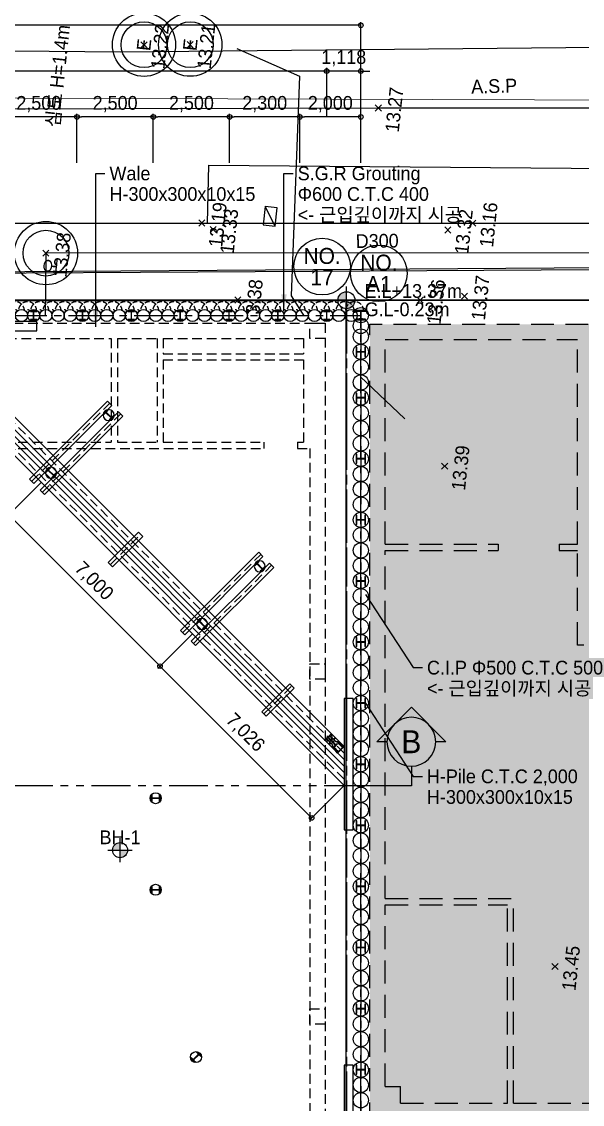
# Model space of a CAD drawing. Header units: millimetres. Extents: x 1073475 to 2890243, y -1340830 to -367733.
# Drawn here: x 1895585 to 1913953, y -422071 to -386629 of the extents above; entities that cross this region are included whole.
import ezdxf
from ezdxf.enums import TextEntityAlignment as Align
from ezdxf.xclip import XClip

# ---------------------------------------------------------------- set-up
doc = ezdxf.new("R2010")
doc.units = ezdxf.units.MM
doc.header["$LTSCALE"] = 50
doc.header["$XCLIPFRAME"] = 2
doc.header["$PDMODE"] = 3
doc.header["$PDSIZE"] = 100
for name, pattern in [('ANYANG3', [3, 2, -1]), ('CENTER2', [28.575, 19.05, -3.175, 3.175, -3.175]), ('DASHED', [0.75, 0.5, -0.25]), ('HIDDEN', [9.525, 6.35, -3.175]), ('HIDDEN2', [4.7625, 3.175, -1.5875]), ('PHANTOM', [63.5, 31.75, -6.35, 6.35, -6.35, 6.35, -6.35])]:
    doc.linetypes.add(name, pattern=pattern)
doc.layers.get('Defpoints').update_dxf_attribs({"color": 151})
for name, color, linetype in [('1-우수관로', 140, '우수'), ('C-DIM', 7, 'Continuous'), ('CEN', 1, 'CENTER2'), ('CIP', 1, 'Continuous'), ('FIN', 5, 'Continuous'), ('H-BEAM', 5, 'Continuous'), ('H-BEAM-상부', 173, 'Continuous'), ('HPILE-300x200', 3, 'Continuous'), ('HPILE-300x300', 3, 'Continuous'), ('NO', 2, 'Continuous'), ('POST PILE', 6, 'Continuous'), ('SGR', 8, 'Continuous'), ('SITE', 7, 'PHANTOM'), ('ST-CEN', 1, 'HIDDEN'), ('ST-CEN(상부 H-BEAM)', 1, 'HIDDEN'), ('ST-CEN(하부 H-BEAM)', 1, 'HIDDEN'), ('STRUT', 3, 'Continuous'), ('TEXT', 3, 'Continuous'), ('WALE-1', 3, 'Continuous'), ('건축', 233, 'HIDDEN'), ('단면', 4, 'Continuous'), ('대지경계선', 6, 'PHANTOM'), ('도로', 1, 'Continuous'), ('보도', 7, 'Continuous'), ('상수도맨홀', 1, 'Continuous'), ('연속지적도', 32, 'Continuous'), ('오수맨홀', 1, 'Continuous'), ('우수받이', 5, 'Continuous'), ('유압JACK', 2, 'Continuous'), ('주상도', 7, 'Continuous'), ('중앙선', 2, 'Continuous'), ('지하지장물_가스관로', 2, 'Continuous'), ('지하지장물_상수관로', 5, 'HIDDEN2'), ('지하지장물_전기관로', 1, 'HIDDEN2'), ('지하지장물_통신관로', 7, 'HIDDEN2'), ('지하지장물_하수관거(오수)', 30, 'HIDDEN2'), ('측량점_높이', 8, 'Continuous'), ('측량점_심볼', 7, 'Continuous'), ('포장상태', 7, 'Continuous'), ('한전맨홀', 1, 'Continuous'), ('현황레벨', 7, 'Continuous')]:
    doc.layers.add(name, color=color, linetype=linetype)
doc.layers.add('_0', color=7, linetype='Continuous', lineweight=0)
doc.layers.add('defpoint', color=193, linetype='Continuous', plot=False)
doc.styles.add('LT', font='')
doc.styles.get("Standard").update_dxf_attribs({"font": ''})
doc.styles.add('굴림체', font='')
doc.styles.add('돋움', font='')
doc.styles.add('유형1', font='')
doc.styles.get('LT').set_extended_font_data('GulimChe')
doc.styles.get('Standard').set_extended_font_data('Dotum')
doc.styles.get('굴림체').set_extended_font_data('Dotum')
doc.styles.get('돋움').set_extended_font_data('Dotum')
doc.styles.get('유형1').set_extended_font_data('Gulim')
doc.linetypes.add('GAS_LINE', pattern='A,0.5,-0.2,["GAS",Standard,S=0.1,R=0,X=-0.1,Y=-0.05],-0.25', length=0.95)
doc.linetypes.add('KT_LINE', pattern='A,12.7,-5.08,["KT",Standard,S=2.54,R=0,X=-2.54,Y=-1.27],-6.35', length=24.13)
doc.linetypes.add('POWER_LINE', pattern='A,12.7,-5.08,["POWER",Standard,S=2.54,R=0,X=-2.54,Y=-1.27],-6.35', length=24.13)
doc.linetypes.add('SEWER_LINE', pattern='A,12.7,-5.08,["SEWER",Standard,S=2.54,R=0,X=-2.54,Y=-1.27],-6.35', length=24.13)
doc.linetypes.add('WATER_LINE', pattern='A,12.7,-5.08,["WATER",Standard,S=2.54,R=0,X=-2.54,Y=-1.27],-6.35', length=24.13)
doc.linetypes.add('우수', pattern='A,0.5,-0.05,["우수",LT,S=0.1,R=0,X=0,Y=-0.05],-0.4', length=0.95)
doc.dimstyles.new('ISO-25', dxfattribs={"dimtxt": 2.5, "dimasz": 1, "dimexe": 3, "dimexo": 0.625, "dimtad": 1, "dimtxsty": '유형1', "dimblk": 'DIMDOT', "dimcen": 1, "dimclrd": 4, "dimclre": 4, "dimclrt": 6, "dimadec": 0, "dimazin": 0, "dimtfac": 1, "dimtmove": 0, "dimatfit": 3, "dimldrblk": 'DIMDOT', "dimfxl": 1, "dimarcsym": 0})
doc.dimstyles.new('SAM-200-지시선', dxfattribs={"dimscale": 0.1, "dimtxt": 300, "dimasz": 360, "dimexe": 70, "dimexo": 0, "dimgap": 100, "dimtad": 1, "dimdec": 0, "dimzin": 0, "dimdsep": 46, "dimlunit": 6, "dimtxsty": '돋움', "dimcen": 100, "dimclrd": 1, "dimclre": 1, "dimclrt": 256, "dimadec": 0, "dimazin": 0, "dimtfac": 1, "dimtdec": 0, "dimtix": 1, "dimtmove": 2, "dimatfit": 3, "dimfxl": 70, "dimtolj": 1, "dimtzin": 0, "dimlwd": -1, "dimlwe": -1, "dimarcsym": 0})
doc.dimstyles.new('SAM-300', dxfattribs={"dimscale": 1.5, "dimtxt": 300, "dimasz": 100, "dimexe": 70, "dimexo": 0, "dimgap": 100, "dimtad": 1, "dimdec": 0, "dimzin": 0, "dimdsep": 46, "dimlunit": 6, "dimtxsty": '돋움', "dimblk": 'ORIGIN', "dimcen": 100, "dimclrd": 1, "dimclre": 1, "dimclrt": 7, "dimadec": 0, "dimazin": 0, "dimtfac": 1, "dimtdec": 0, "dimtix": 1, "dimtmove": 2, "dimatfit": 3, "dimfxl": 70, "dimtolj": 1, "dimtzin": 0, "dimlwd": -1, "dimlwe": -1, "dimarcsym": 0})

# ---------------------------------------------------------------- blocks, each defined once
blk = doc.blocks.new('DIMDOT')
at = {"color": 0}
blk.add_line((-2, 0), (2, 0), dxfattribs=at)
for radius in [0.5, 0.25]:
    blk.add_circle((0, 0), radius, dxfattribs=at)
blk = doc.blocks.new('A$C415B026D')
at = {"layer": '건축', "color": 4}
for p, q in [((-16200, 0), (-12600, 0)), ((-16200, 0), (-16200, -4300)), ((-12600, 0), (-12600, -4300)), ((-15800, -400), (-13000, -400)), ((-15800, -400), (-15800, -3900)), ((-13000, -400), (-13000, -3900)), ((-13000, -3900), (-15800, -3900)), ((-16200, -4300), (-12600, -4300)), ((-6200, -30700), (-3200, -30700)), ((-6200, -30700), (-6200, -34100)), ((-3200, -30700), (-3200, -32300)), ((-5800, -31100), (-3600, -31100)), ((-5800, -31100), (-5800, -33600)), ((-3600, -31100), (-3600, -32700)), ((-3200, -32300), (0, -32300)), ((0, -32300), (0, -34100)), ((-3600, -32700), (-500, -32700)), ((-3600, -32700), (-500, -32700)), ((-500, -32700), (-500, -33600)), ((-500, -32700), (-500, -33600)), ((-5800, -33600), (-500, -33600)), ((-6200, -34100), (0, -34100))]:
    blk.add_line(p, q, dxfattribs=at)
blk = doc.blocks.new('20240926 평면')
at = {"layer": '건축'}
for p, q in [((0, 0), (25441, 0)), ((25441, 0), (25441, -34100)), ((12641, -500), (18441, -500)), ((18441, -500), (18441, -3900)), ((18641, -500), (19941, -500)), ((18641, -500), (18641, -3900)), ((19941, -500), (19941, -3900)), ((20141, -500), (24741, -500)), ((20141, -500), (20141, -1000)), ((24741, -500), (24741, -1000)), ((20141, -1000), (24741, -1000)), ((20141, -1200), (24741, -1200)), ((20141, -1200), (20141, -3900)), ((24741, -1200), (24741, -3900)), ((14441, -3900), (18441, -3900)), ((14441, -4100), (23441, -4100)), ((18641, -3900), (19941, -3900)), ((20141, -3900), (23441, -3900)), ((23441, -3900), (23441, -4100)), ((24541, -3900), (24741, -3900)), ((24541, -3900), (24541, -4100)), ((24541, -4100), (24941, -4100)), ((24941, -4100), (24941, -27700))]:
    blk.add_line(p, q, dxfattribs=at)
at = {"layer": '건축', "color": 255}
blk.add_lwpolyline([(26141, -34840), (1135, -34840), (-5936, -27769), (-5936, -4908), (-280, 749), (26141, 749)], close=True, dxfattribs=at)
at = {"layer": '건축'}
for points in [[(25441, -500), (24941, -500), (24941, 0), (25441, 0)], [(25441, -11650), (24941, -11650), (24941, -11150), (25441, -11150)], [(25441, -22950), (24941, -22950), (24941, -22450), (25441, -22450)]]:
    blk.add_lwpolyline(points, close=True, dxfattribs=at)
at = {"ltscale": 0.2}
blk.add_blockref('A$C415B026D', (25441, 0), dxfattribs=at)
blk = doc.blocks.new('A$C1D3235D9')
at = {"layer": 'SGR', "linetype": 'HIDDEN2'}
blk.add_circle((0, 0), 50, dxfattribs=at)
blk.add_arc((0, 0), 300, 0, 180, dxfattribs=at)
blk = doc.blocks.new('h-200')
at = {"layer": 'HPILE-300x200'}
blk.add_line((0, -150), (0, 150), dxfattribs=at)
blk.add_lwpolyline([(-100, 150), (-100, 136), (-24.5, 136, -0.4142136), (-4.5, 116), (-4.5, -116, -0.4142136), (-24.5, -136), (-100, -136), (-100, -150), (100, -150), (100, -136), (24.5, -136, -0.4142136), (4.5, -116), (4.5, 116, -0.4142136), (24.5, 136), (100, 136), (100, 150)], format="xyb", close=True, dxfattribs=at)
blk = doc.blocks.new('CIP')
at = {"layer": 'CIP'}
for centre in [(0, 0), (400, 0), (800, 0), (1200, 0)]:
    blk.add_circle(centre, 200, dxfattribs=at)
at = {"layer": 'HPILE-300x200'}
blk.add_blockref('h-200', (1200, 0), dxfattribs=at)
at = {"layer": 'SGR', "linetype": 'HIDDEN2'}
for p in [(-200, 150), (200, 150), (600, 150), (1000, 150)]:
    blk.add_blockref('A$C1D3235D9', p, dxfattribs=at)
blk = doc.blocks.new('_Origin')
at = {"color": 0, "linetype": 'ByBlock', "lineweight": -2}
blk.add_line((0, 0), (-1, 0), dxfattribs=at)
blk.add_circle((0, 0), 0.5, dxfattribs=at)
blk = doc.blocks.new('*D796')
at = {"layer": 'C-DIM', "color": 1, "ltscale": 0.2, "transparency": 16777216}
for p, q in [((1879979, -388248), (1879979, -386643)), ((1906696, -388248), (1906696, -386643)), ((1906546, -386748), (1880129, -386748))]:
    blk.add_line(p, q, dxfattribs=at)
at = {"layer": 'Defpoints', "color": 0, "ltscale": 0.2, "transparency": 16777216}
for p in [(1879979, -386748), (1879979, -388248), (1906696, -388248)]:
    blk.add_point(p, dxfattribs=at)
at = {"layer": 'C-DIM', "color": 1, "ltscale": 0.2, "transparency": 16777216, "xscale": 150, "yscale": 150, "zscale": 150, "rotation": 180}
blk.add_blockref('_Origin', (1879979, -386748), dxfattribs=at)
at = {"layer": 'C-DIM', "color": 1, "ltscale": 0.2, "transparency": 16777216, "xscale": 150, "yscale": 150, "zscale": 150}
blk.add_blockref('_Origin', (1906696, -386748), dxfattribs=at)
at = {"layer": 'C-DIM', "color": 7, "ltscale": 0.2, "transparency": 16777216, "insert": (1893337, -386330), "char_height": 450, "attachment_point": 5, "style": '돋움'}
blk.add_mtext('\\A1;26,718', dxfattribs=at)
blk = doc.blocks.new('*D802')
at = {"layer": 'C-DIM', "color": 1, "ltscale": 0.2, "transparency": 16777216}
for p, q in [((1879979, -389748), (1879979, -388143)), ((1905429, -388248), (1880129, -388248)), ((1905579, -389748), (1905579, -388143))]:
    blk.add_line(p, q, dxfattribs=at)
at = {"layer": 'Defpoints', "color": 0, "ltscale": 0.2, "transparency": 16777216}
for p in [(1879979, -388248), (1879979, -389748), (1905579, -389748)]:
    blk.add_point(p, dxfattribs=at)
at = {"layer": 'C-DIM', "color": 1, "ltscale": 0.2, "transparency": 16777216, "xscale": 150, "yscale": 150, "zscale": 150, "rotation": 180}
blk.add_blockref('_Origin', (1879979, -388248), dxfattribs=at)
at = {"layer": 'C-DIM', "color": 1, "ltscale": 0.2, "transparency": 16777216, "xscale": 150, "yscale": 150, "zscale": 150}
blk.add_blockref('_Origin', (1905579, -388248), dxfattribs=at)
at = {"layer": 'C-DIM', "color": 7, "ltscale": 0.2, "transparency": 16777216, "insert": (1892779, -387810), "char_height": 450, "attachment_point": 5, "style": '돋움'}
blk.add_mtext('\\A1;16@1600=25,600', dxfattribs=at)
blk = doc.blocks.new('*D822')
at = {"layer": 'C-DIM', "color": 1, "ltscale": 0.2, "transparency": 16777216}
for p, q in [((1894897, -391248), (1894897, -389643)), ((1897247, -389748), (1895047, -389748)), ((1897397, -391248), (1897397, -389643))]:
    blk.add_line(p, q, dxfattribs=at)
at = {"layer": 'Defpoints', "color": 0, "ltscale": 0.2, "transparency": 16777216}
for p in [(1894897, -389748), (1894897, -391248), (1897397, -391248)]:
    blk.add_point(p, dxfattribs=at)
at = {"layer": 'C-DIM', "color": 1, "ltscale": 0.2, "transparency": 16777216, "xscale": 150, "yscale": 150, "zscale": 150, "rotation": 180}
blk.add_blockref('_Origin', (1894897, -389748), dxfattribs=at)
at = {"layer": 'C-DIM', "color": 1, "ltscale": 0.2, "transparency": 16777216, "xscale": 150, "yscale": 150, "zscale": 150}
blk.add_blockref('_Origin', (1897397, -389748), dxfattribs=at)
at = {"layer": 'C-DIM', "color": 7, "ltscale": 0.2, "transparency": 16777216, "insert": (1896147, -389330), "char_height": 450, "attachment_point": 5, "style": '돋움'}
blk.add_mtext('\\A1;2,500', dxfattribs=at)
blk = doc.blocks.new('*D823')
at = {"layer": 'C-DIM', "color": 1, "ltscale": 0.2, "transparency": 16777216}
for p, q in [((1897397, -391248), (1897397, -389643)), ((1899747, -389748), (1897547, -389748)), ((1899897, -391248), (1899897, -389643))]:
    blk.add_line(p, q, dxfattribs=at)
at = {"layer": 'Defpoints', "color": 0, "ltscale": 0.2, "transparency": 16777216}
for p in [(1897397, -389748), (1897397, -391248), (1899897, -391248)]:
    blk.add_point(p, dxfattribs=at)
at = {"layer": 'C-DIM', "color": 1, "ltscale": 0.2, "transparency": 16777216, "xscale": 150, "yscale": 150, "zscale": 150, "rotation": 180}
blk.add_blockref('_Origin', (1897397, -389748), dxfattribs=at)
at = {"layer": 'C-DIM', "color": 1, "ltscale": 0.2, "transparency": 16777216, "xscale": 150, "yscale": 150, "zscale": 150}
blk.add_blockref('_Origin', (1899897, -389748), dxfattribs=at)
at = {"layer": 'C-DIM', "color": 7, "ltscale": 0.2, "transparency": 16777216, "insert": (1898647, -389330), "char_height": 450, "attachment_point": 5, "style": '돋움'}
blk.add_mtext('\\A1;2,500', dxfattribs=at)
blk = doc.blocks.new('*D873')
at = {"layer": 'C-DIM', "color": 1, "ltscale": 0.2, "transparency": 16777216}
for p, q in [((1891260, -396748), (1890125, -397883)), ((1890306, -397915), (1895062, -402671)), ((1896228, -401716), (1895094, -402851))]:
    blk.add_line(p, q, dxfattribs=at)
at = {"layer": 'Defpoints', "color": 0, "ltscale": 0.2, "transparency": 16777216}
for p in [(1891260, -396748), (1896228, -401716), (1895168, -402777)]:
    blk.add_point(p, dxfattribs=at)
at = {"layer": 'C-DIM', "color": 1, "ltscale": 0.2, "transparency": 16777216, "xscale": 150, "yscale": 150, "zscale": 150}
for p, rotation in [((1890200, -397809), 135.0000000026304), ((1895168, -402777), 315.0000000026305)]:
    blk.add_blockref('_Origin', p, dxfattribs=dict(at, rotation=rotation))
at = {"layer": 'C-DIM', "color": 7, "ltscale": 0.2, "transparency": 16777216, "insert": (1892980, -399997), "char_height": 450, "attachment_point": 5, "rotation": 315, "style": '돋움'}
blk.add_mtext('\\A1;7,026', dxfattribs=at)
blk = doc.blocks.new('*D874')
at = {"layer": 'C-DIM', "color": 1, "ltscale": 0.2, "transparency": 16777216}
for p, q in [((1896228, -401716), (1895094, -402851)), ((1895274, -402883), (1900011, -407621)), ((1901178, -406666), (1900043, -407801))]:
    blk.add_line(p, q, dxfattribs=at)
at = {"layer": 'Defpoints', "color": 0, "ltscale": 0.2, "transparency": 16777216}
for p in [(1896228, -401716), (1901178, -406666), (1900117, -407727)]:
    blk.add_point(p, dxfattribs=at)
at = {"layer": 'C-DIM', "color": 1, "ltscale": 0.2, "transparency": 16777216, "xscale": 150, "yscale": 150, "zscale": 150}
for p, rotation in [((1895168, -402777), 135.0000000026304), ((1900117, -407727), 315.0000000026305)]:
    blk.add_blockref('_Origin', p, dxfattribs=dict(at, rotation=rotation))
at = {"layer": 'C-DIM', "color": 7, "ltscale": 0.2, "transparency": 16777216, "insert": (1897939, -404956), "char_height": 450, "attachment_point": 5, "rotation": 315, "style": '돋움'}
blk.add_mtext('\\A1;7,000', dxfattribs=at)
blk = doc.blocks.new('Post')
at = {"layer": 'POST PILE'}
blk.add_line((0, 150), (0, -150), dxfattribs=at)
blk.add_lwpolyline([(-100, -150), (-100, -125), (-29.5, -125, 0.4142136), (-9.5, -105), (-9.5, 105, 0.4142136), (-29.5, 125), (-100, 125), (-100, 150), (100, 150), (100, 125), (29.5, 125, 0.4142136), (9.5, 105), (9.5, -105, 0.4142136), (29.5, -125), (100, -125), (100, -150)], format="xyb", close=True, dxfattribs=at)
blk.add_circle((0, 0), 180.3, dxfattribs=at)
blk = doc.blocks.new('h-300')
at = {"layer": 'HPILE-300x200'}
blk.add_lwpolyline([(-150, 150), (-150, 136), (-24.5, 136, -0.4142136), (-4.5, 116), (-4.5, -116, -0.4142136), (-24.5, -136), (-150, -136), (-150, -150), (150, -150), (150, -136), (24.5, -136, -0.4142136), (4.5, -116), (4.5, 116, -0.4142136), (24.5, 136), (150, 136), (150, 150)], format="xyb", close=True, dxfattribs=at)
at = {"layer": 'HPILE-300x200', "color": 7}
blk.add_lwpolyline([(0, 150), (0, -150)], dxfattribs=at)
blk = doc.blocks.new('A$359145324269')
at = {"layer": '건축', "ltscale": 0.2}
h = blk.add_hatch(color=254, dxfattribs=at)
h.dxf.hatch_style = 1
h.paths.add_polyline_path([(59185, 39888), (6585, 39888), (6585, 5788), (20479, 5788), (45879, 2788), (59185, 2788)])
at = {"layer": 'CEN', "color": 8, "ltscale": 1.5}
blk.add_line((6285, 5488), (6285, 40188), dxfattribs=at)
at = {"layer": 'CIP'}
for centre in [(6285, 40188), (6285, 39838), (6285, 39488), (6285, 38988), (6285, 38488), (6285, 37988), (6285, 37488), (6285, 36988), (6285, 36488), (6285, 35988), (6285, 35488), (6285, 34988), (6285, 34488), (6285, 33988), (6285, 33488), (6285, 32988), (6285, 32488), (6285, 31988), (6285, 31488), (6285, 30988), (6285, 30488), (6285, 29988), (6285, 29488), (6285, 28988), (6285, 28488), (6285, 27988), (6285, 27488), (6285, 26988), (6285, 26488), (6285, 25988), (6285, 25488), (6285, 24988), (6285, 24488), (6285, 23988), (6285, 23488), (6285, 22988), (6285, 22488), (6285, 21988), (6285, 21488), (6285, 20988), (6285, 20488), (6285, 19988), (6285, 19488), (6285, 18988), (6285, 18488), (6285, 17988), (6285, 17488), (6285, 16988), (6285, 16488), (6285, 15988), (6285, 15488), (6285, 14988), (6285, 14488)]:
    blk.add_circle(centre, 250, dxfattribs=at)
at = {"layer": 'defpoint', "ltscale": 30}
blk.add_lwpolyline([(5806, 40677), (59985, 40677), (59985, 2088), (46697, 2088), (33748, 3618), (21497, 5088), (5806, 5088)], close=True, dxfattribs=at)
at = {"layer": '건축', "color": 4, "linetype": 'DASHED', "ltscale": 30}
for p, q in [((7085, 32688), (7085, 39388)), ((7085, 39388), (13385, 39388)), ((13385, 32688), (13385, 39388)), ((7085, 32688), (10785, 32688)), ((10785, 32688), (10785, 32488)), ((12785, 32688), (13385, 32688)), ((12785, 32688), (12785, 32488)), ((7085, 21088), (7085, 32488)), ((7085, 32488), (10785, 32488)), ((12785, 32488), (13385, 32488)), ((13385, 29388), (13385, 32488)), ((13585, 29388), (13385, 29388)), ((7085, 21088), (11285, 21088)), ((11285, 14388), (11285, 21088)), ((7085, 14938), (7085, 20888)), ((7085, 20888), (11085, 20888)), ((11085, 14388), (11085, 20888)), ((7085, 14938), (7585, 14938)), ((7585, 14388), (7585, 14938)), ((7585, 14388), (11085, 14388)), ((11285, 14388), (16285, 14388))]:
    blk.add_line(p, q, dxfattribs=at)
at = {"layer": '건축', "color": 4, "linetype": 'DASHED', "ltscale": 30, "flags": 128}
blk.add_lwpolyline([(6585, 5788), (6585, 39888), (59185, 39888), (59185, 2788)], dxfattribs=at)
at = {"layer": 'HPILE-300x300'}
for p, rotation in [((6285, 40188), 180), ((6285, 38988), 270.0000000001199), ((6285, 37488), 270.0000000001199), ((6285, 35488), 270.0000000001199), ((6285, 33488), 270.0000000001199), ((6285, 31488), 270.0000000001199), ((6285, 29488), 270.0000000001199), ((6285, 27488), 270.0000000001199), ((6285, 25488), 270.0000000001199), ((6285, 23488), 270.0000000001199), ((6285, 21488), 270.0000000001199), ((6285, 19488), 270.0000000001199), ((6285, 17488), 270.0000000001199), ((6285, 15488), 270.0000000001199)]:
    blk.add_blockref('h-300', p, dxfattribs=dict(at, rotation=rotation))
blk = doc.blocks.new('A$C070F4A8E')
at = {"layer": '단면'}
h = blk.add_hatch(color=256, dxfattribs=at)
h.paths.add_polyline_path([(-1074, 302), (-1377, 0), (-1074, -302, -0.414214)])
h.paths.add_polyline_path([(-772, 605), (-1074, 302, -0.198912), (-772, 427)])
h.paths.add_polyline_path([(-772, -427, -0.198912), (-1074, -302), (-772, -605)])
for p, q in [((-345, 0), (0, 0)), ((0, 0), (0, -845))]:
    blk.add_line(p, q, dxfattribs=at)
blk.add_lwpolyline([(-772, -427), (-772, -605), (-1377, 0), (-772, 605), (-772, 427)], dxfattribs=at)
at = {"layer": '단면', "extrusion": (0, 0, -1)}
blk.add_ellipse((-772, 0), major_axis=(1, 427), ratio=1, start_param=4.711077, end_param=10.994262, dxfattribs=at)
blk = doc.blocks.new('*D803')
at = {"layer": 'C-DIM', "color": 1, "ltscale": 0.2, "transparency": 16777216}
for p, q in [((1905429, -388248), (1905279, -388248)), ((1905579, -389748), (1905579, -388143)), ((1906696, -388248), (1905579, -388248)), ((1906696, -389748), (1906696, -388143)), ((1906846, -388248), (1906996, -388248))]:
    blk.add_line(p, q, dxfattribs=at)
at = {"layer": 'Defpoints', "color": 0, "ltscale": 0.2, "transparency": 16777216}
for p in [(1905579, -388248), (1905579, -389748), (1906696, -389748)]:
    blk.add_point(p, dxfattribs=at)
at = {"layer": 'C-DIM', "color": 1, "ltscale": 0.2, "transparency": 16777216, "xscale": 150, "yscale": 150, "zscale": 150}
blk.add_blockref('_Origin', (1905579, -388248), dxfattribs=at)
at = {"layer": 'C-DIM', "color": 1, "ltscale": 0.2, "transparency": 16777216, "xscale": 150, "yscale": 150, "zscale": 150, "rotation": 180}
blk.add_blockref('_Origin', (1906696, -388248), dxfattribs=at)
at = {"layer": 'C-DIM', "color": 7, "ltscale": 0.2, "transparency": 16777216, "insert": (1906137, -387830), "char_height": 450, "attachment_point": 5, "style": '돋움'}
blk.add_mtext('\\A1;1,118', dxfattribs=at)
blk = doc.blocks.new('A$C5B0247DC')
at = {"layer": '현황레벨'}
h = blk.add_hatch(color=256, dxfattribs=at)
h.paths.add_polyline_path([(0, 111, 0.414214), (-111, 0), (0, 0)])
h.paths.add_polyline_path([(0, 0), (0, -111, 0.414214), (111, 0)])
for p, q in [((0, -179), (0, 179)), ((-179, 0), (179, 0))]:
    blk.add_line(p, q, dxfattribs=at)
blk.add_circle((0, 0), 111, dxfattribs=at)
blk = doc.blocks.new('*D826')
at = {"layer": 'C-DIM', "color": 1, "ltscale": 0.2, "transparency": 16777216}
for p, q in [((1902397, -391248), (1902397, -389643)), ((1904547, -389748), (1902547, -389748)), ((1904697, -391248), (1904697, -389643))]:
    blk.add_line(p, q, dxfattribs=at)
at = {"layer": 'Defpoints', "color": 0, "ltscale": 0.2, "transparency": 16777216}
for p in [(1902397, -389748), (1902397, -391248), (1904697, -391248)]:
    blk.add_point(p, dxfattribs=at)
at = {"layer": 'C-DIM', "color": 1, "ltscale": 0.2, "transparency": 16777216, "xscale": 150, "yscale": 150, "zscale": 150, "rotation": 180}
blk.add_blockref('_Origin', (1902397, -389748), dxfattribs=at)
at = {"layer": 'C-DIM', "color": 1, "ltscale": 0.2, "transparency": 16777216, "xscale": 150, "yscale": 150, "zscale": 150}
blk.add_blockref('_Origin', (1904697, -389748), dxfattribs=at)
at = {"layer": 'C-DIM', "color": 7, "ltscale": 0.2, "transparency": 16777216, "insert": (1903547, -389330), "char_height": 450, "attachment_point": 5, "style": '돋움'}
blk.add_mtext('\\A1;2,300', dxfattribs=at)
blk = doc.blocks.new('*D825')
at = {"layer": 'C-DIM', "color": 1, "ltscale": 0.2, "transparency": 16777216}
for p, q in [((1904697, -391248), (1904697, -389643)), ((1906546, -389748), (1904847, -389748)), ((1906696, -391248), (1906696, -389643))]:
    blk.add_line(p, q, dxfattribs=at)
at = {"layer": 'Defpoints', "color": 0, "ltscale": 0.2, "transparency": 16777216}
for p in [(1904697, -389748), (1904697, -391248), (1906696, -391248)]:
    blk.add_point(p, dxfattribs=at)
at = {"layer": 'C-DIM', "color": 1, "ltscale": 0.2, "transparency": 16777216, "xscale": 150, "yscale": 150, "zscale": 150, "rotation": 180}
blk.add_blockref('_Origin', (1904697, -389748), dxfattribs=at)
at = {"layer": 'C-DIM', "color": 1, "ltscale": 0.2, "transparency": 16777216, "xscale": 150, "yscale": 150, "zscale": 150}
blk.add_blockref('_Origin', (1906696, -389748), dxfattribs=at)
at = {"layer": 'C-DIM', "color": 7, "ltscale": 0.2, "transparency": 16777216, "insert": (1905696, -389330), "char_height": 450, "attachment_point": 5, "style": '돋움'}
blk.add_mtext('\\A1;2,000', dxfattribs=at)
blk = doc.blocks.new('*D824')
at = {"layer": 'C-DIM', "color": 1, "ltscale": 0.2, "transparency": 16777216}
for p, q in [((1899897, -391248), (1899897, -389643)), ((1902247, -389748), (1900047, -389748)), ((1902397, -391248), (1902397, -389643))]:
    blk.add_line(p, q, dxfattribs=at)
at = {"layer": 'Defpoints', "color": 0, "ltscale": 0.2, "transparency": 16777216}
for p in [(1899897, -389748), (1899897, -391248), (1902397, -391248)]:
    blk.add_point(p, dxfattribs=at)
at = {"layer": 'C-DIM', "color": 1, "ltscale": 0.2, "transparency": 16777216, "xscale": 150, "yscale": 150, "zscale": 150, "rotation": 180}
blk.add_blockref('_Origin', (1899897, -389748), dxfattribs=at)
at = {"layer": 'C-DIM', "color": 1, "ltscale": 0.2, "transparency": 16777216, "xscale": 150, "yscale": 150, "zscale": 150}
blk.add_blockref('_Origin', (1902397, -389748), dxfattribs=at)
at = {"layer": 'C-DIM', "color": 7, "ltscale": 0.2, "transparency": 16777216, "insert": (1901147, -389330), "char_height": 450, "attachment_point": 5, "style": '돋움'}
blk.add_mtext('\\A1;2,500', dxfattribs=at)
blk = doc.blocks.new('*D875')
at = {"layer": 'C-DIM', "color": 1, "ltscale": 0.2, "transparency": 16777216}
for p, q in [((1901178, -406666), (1900043, -407801)), ((1900224, -407833), (1904980, -412589)), ((1906146, -411634), (1905011, -412769))]:
    blk.add_line(p, q, dxfattribs=at)
at = {"layer": 'Defpoints', "color": 0, "ltscale": 0.2, "transparency": 16777216}
for p in [(1901178, -406666), (1906146, -411634), (1905086, -412695)]:
    blk.add_point(p, dxfattribs=at)
at = {"layer": 'C-DIM', "color": 1, "ltscale": 0.2, "transparency": 16777216, "xscale": 150, "yscale": 150, "zscale": 150}
for p, rotation in [((1900117, -407727), 135.0000000026304), ((1905086, -412695), 315.0000000026305)]:
    blk.add_blockref('_Origin', p, dxfattribs=dict(at, rotation=rotation))
at = {"layer": 'C-DIM', "color": 7, "ltscale": 0.2, "transparency": 16777216, "insert": (1902898, -409915), "char_height": 450, "attachment_point": 5, "rotation": 315, "style": '돋움'}
blk.add_mtext('\\A1;7,026', dxfattribs=at)
blk = doc.blocks.new('A$C26452653')
at = {"layer": '유압JACK'}
for p, q in [((0, 600), (0, 587)), ((0, 600), (300, 600)), ((300, 600), (0, 600)), ((5, 582), (62, 582)), ((5, 582), (150, 582)), ((5, 582), (125, 582)), ((9, 582), (82, 471)), ((17, 413), (64, 417)), ((17, 393), (64, 389)), ((77, 363), (54, 296)), ((83, 450), (77, 568)), ((77, 434), (77, 432)), ((77, 432), (77, 372)), ((77, 374), (77, 372)), ((77, 373), (77, 372)), ((133, 368), (77, 368)), ((77, 368), (77, 327)), ((150, 438), (81, 438)), ((150, 368), (81, 368)), ((150, 444), (89, 444)), ((95, 444), (95, 438)), ((95, 444), (205, 444)), ((95, 438), (205, 438)), ((98, 444), (98, 438)), ((133, 368), (222, 368)), ((295, 582), (139, 582)), ((142, 479), (140, 567)), ((141, 247), (141, 360)), ((150, 444), (211, 444)), ((150, 438), (218, 438)), ((150, 368), (218, 368)), ((158, 479), (160, 567)), ((159, 247), (159, 360)), ((295, 582), (175, 582)), ((202, 444), (202, 438)), ((205, 444), (205, 438)), ((217, 450), (223, 568)), ((291, 582), (218, 471)), ((222, 434), (222, 432)), ((222, 432), (222, 372)), ((222, 374), (222, 372)), ((222, 373), (222, 372)), ((222, 368), (222, 327)), ((222, 363), (246, 296)), ((282, 413), (236, 417)), ((282, 393), (236, 389)), ((295, 582), (238, 582)), ((300, 600), (300, 587)), ((0, 13), (26, 234)), ((0, 13), (0, 0)), ((0, 0), (300, 0)), ((5, 18), (25, 18)), ((40, 33), (40, 244)), ((56, 21), (56, 199)), ((56, 168), (60, 168)), ((56, 153), (60, 153)), ((56, 63), (60, 63)), ((56, 48), (60, 48)), ((70, 311), (57, 299)), ((59, 18), (241, 18)), ((60, 168), (60, 153)), ((60, 48), (60, 63)), ((92, 226), (92, 221)), ((92, 226), (207, 226)), ((92, 221), (207, 221)), ((98, 234), (98, 226)), ((98, 226), (197, 226)), ((101, 235), (101, 226)), ((102, 226), (102, 221)), ((103, 226), (103, 221)), ((103, 221), (195, 221)), ((103, 218), (103, 213)), ((103, 218), (195, 218)), ((103, 213), (197, 213)), ((105, 221), (105, 218)), ((141, 341), (159, 341)), ((141, 259), (159, 259)), ((195, 221), (197, 221)), ((195, 221), (195, 218)), ((195, 218), (197, 218)), ((197, 226), (197, 221)), ((197, 226), (197, 221)), ((197, 226), (197, 221)), ((197, 226), (202, 226)), ((197, 218), (197, 213)), ((199, 235), (199, 226)), ((202, 234), (202, 226)), ((207, 226), (207, 221)), ((230, 311), (243, 299)), ((240, 168), (240, 153)), ((244, 168), (240, 168)), ((244, 153), (240, 153)), ((244, 63), (240, 63)), ((240, 48), (240, 63)), ((244, 48), (240, 48)), ((244, 21), (244, 199)), ((260, 33), (260, 244)), ((300, 13), (274, 234)), ((295, 18), (275, 18)), ((300, 13), (300, 0))]:
    blk.add_line(p, q, dxfattribs=at)
for centre, radius, start, end in [((5, 587), 5, 180, 270), ((17, 403), 10, 90, 270), ((62, 567), 15, 3, 90), ((62, 432), 15, 274.7636, 0), ((62, 374), 15, 0, 85.2364), ((81, 434), 4, 90, 180), ((81, 372), 4, 180, 270), ((89, 450), 6, 183, 270), ((125, 567), 15, 1.2674, 90), ((132, 479), 10, 270, 1.2674), ((133, 360), 7.5, 0, 90), ((150, 403), 15, 90, 270), ((150, 403), 10, 90, 270), ((150, 403), 15, 270, 90), ((150, 403), 10, 270, 90), ((168, 479), 10, 178.7326, 270), ((166, 360), 7.5, 90, 180), ((175, 567), 15, 90, 178.7326), ((211, 450), 6, 270, 357), ((218, 434), 4, 0, 90), ((218, 372), 4, 270, 0), ((237, 432), 15, 180, 265.2364), ((238, 567), 15, 90, 177), ((237, 374), 15, 94.7636, 180), ((282, 403), 10, 270, 90), ((295, 587), 5, 270, 0), ((5, 13), 5, 90, 180), ((25, 33), 15, 270, 0), ((135, 221), 110, 135, 172.9969), ((150, 236), 110, 135.3602, 180), ((81, 199), 25, 119.7623, 180), ((59, 21), 3, 180, 270), ((150, 79), 164, 90, 119.7623), ((57, 327), 20, 315.3602, 0), ((136, 247), 5, 274.7518, 0), ((150, 79), 164, 60.2377, 90), ((164, 247), 5, 180, 265.2482), ((242, 327), 20, 180, 224.6398), ((150, 236), 110, 0, 44.6398), ((219, 199), 25, 0, 60.2377), ((241, 21), 3, 270, 0), ((165, 221), 110, 7.0031, 45), ((275, 33), 15, 180, 270), ((295, 13), 5, 0, 90)]:
    blk.add_arc(centre, radius, start, end, dxfattribs=at)
blk = doc.blocks.new('A$C1400461B')
at = {"layer": '주상도'}
h = blk.add_hatch(color=256, dxfattribs=at)
h.paths.add_polyline_path([(0, 246, 0.414214), (-246, 0), (0, 0)])
h.paths.add_polyline_path([(0, 0), (0, -246, 0.414214), (246, 0)])
for p, q in [((0, -397), (0, 397)), ((-397, 0), (397, 0))]:
    blk.add_line(p, q, dxfattribs=at)
blk.add_circle((0, 0), 246, dxfattribs=at)
blk = doc.blocks.new('A$405090834614')
at = {"layer": '1-우수관로', "color": 251, "linetype": '우수', "lineweight": 0, "ltscale": 80}
blk.add_lwpolyline([(185502, 13028), (184884, 22596), (180273, 88945), (172057, 168906), (121638, 164312), (118262, 188984)], dxfattribs=at)
at = {"layer": 'SITE', "color": 251, "linetype": 'ANYANG3', "ltscale": 0.5}
for p, q in [((134628, 120624), (170018, 124364)), ((170018, 124364), (172968, 96594))]:
    blk.add_line(p, q, dxfattribs=at)
at = {"layer": '도로', "color": 251}
for p, q in [((170864, 140316), (172033, 129342)), ((172033, 129342), (172967, 120519)), ((172967, 120519), (172967, 120519)), ((172967, 120519), (173874, 111815))]:
    blk.add_line(p, q, dxfattribs=at)
at = {"layer": '보도', "color": 251}
for p, q in [((169650, 127902), (168720, 136691)), ((170278, 121965), (169650, 127902)), ((171325, 112000), (170278, 121965))]:
    blk.add_line(p, q, dxfattribs=at)
at = {"layer": '연속지적도', "color": 251}
for p, q in [((167228, 150654), (170018, 124364)), ((170018, 124364), (134628, 120624))]:
    blk.add_line(p, q, dxfattribs=at)
at = {"layer": '오수맨홀', "color": 251}
for radius in [1036, 750]:
    blk.add_circle((170514, 134314), radius, dxfattribs=at)
at = {"layer": '우수받이', "color": 251}
blk.add_lwpolyline([(172186, 127337), (172186, 126937), (172786, 126937), (172786, 127337)], close=True, dxfattribs=at)
blk.add_lwpolyline([(172186, 126937), (172786, 127337)], dxfattribs=at)
at = {"layer": '중앙선', "color": 251}
for p, q in [((174731, 139223), (176388, 123987)), ((176388, 123987), (178214, 106751))]:
    blk.add_line(p, q, dxfattribs=at)
at = {"layer": '지하지장물_가스관로', "color": 251, "linetype": 'GAS_LINE', "ltscale": 3}
blk.add_lwpolyline([(172043, 129154), (173937, 129308), (182760, 39013), (182551, 11068)], dxfattribs=at)
at = {"layer": '지하지장물_상수관로', "color": 251, "linetype": 'WATER_LINE', "ltscale": 3}
blk.add_lwpolyline([(165003, 177754), (176543, 74656), (179909, 44130), (180541, 14655)], dxfattribs=at)
at = {"layer": '지하지장물_전기관로', "color": 251, "linetype": 'POWER_LINE', "ltscale": 3}
for points in [[(186670, 16637), (186590, 33534), (184398, 74092), (182595, 86963), (177310, 132594), (173297, 174213)], [(177834, 128804), (177152, 126662), (169969, 126181), (168804, 125250), (166356, 122047)]]:
    blk.add_lwpolyline(points, dxfattribs=at)
at = {"layer": '지하지장물_통신관로', "color": 251, "linetype": 'KT_LINE', "ltscale": 3}
blk.add_lwpolyline([(179973, 22140), (178340, 57330), (174617, 92638), (167709, 153756), (166514, 164057), (162819, 177078), (146292, 175121), (136183, 173575), (130490, 179990), (129558, 186301)], dxfattribs=at)
at = {"layer": '측량점_심볼', "color": 251}
for p in [(170514, 134314), (163032, 131870), (177636, 131839), (177798, 130332), (172033, 129342), (171858, 128945), (169650, 127902), (152173, 126315), (176388, 123987), (170278, 121965), (172656, 121303), (164957, 120592), (170562, 120531), (172967, 120519), (149052, 115268)]:
    blk.add_point(p, dxfattribs=at)
at = {"layer": '한전맨홀', "color": 251}
for centre, radius in [((177636, 131839), 1036), ((177636, 131839), 750), ((177798, 130332), 1036), ((177798, 130332), 750)]:
    blk.add_circle(centre, radius, dxfattribs=at)
at = {"layer": 'TEXT', "color": 251, "style": '굴림체'}
blk.add_text('심도 H=1.4m', height=450, dxfattribs=at).set_placement((178004, 134314), align=Align.RIGHT)
at = {"layer": '상수도맨홀', "color": 251, "style": '굴림체'}
for p in [(177636, 131839), (177798, 130332)]:
    blk.add_text('E', height=450, dxfattribs=at).set_placement(p, align=Align.MIDDLE)
at = {"layer": '오수맨홀', "color": 251, "style": '굴림체'}
blk.add_text('오', height=450, dxfattribs=at).set_placement((169826, 133884))
at = {"layer": '지하지장물_하수관거(오수)', "color": 251, "linetype": 'SEWER_LINE', "ltscale": 3, "style": '굴림체'}
blk.add_text('D300', height=450, rotation=276.7572, dxfattribs=at).set_placement((171917, 122841), align=Align.RIGHT)
at = {"layer": '측량점_높이', "color": 251, "style": '굴림체'}
for s, p in [('13.38', (170514, 134014)), ('13.46', (163032, 131570)), ('13.22', (177636, 131539)), ('13.21', (177798, 130032)), ('13.19', (172033, 129042)), ('13.33', (171858, 128645)), ('13.38', (169650, 127602)), ('13.54', (152173, 126015)), ('13.27', (176388, 123687)), ('13.36', (170278, 121665)), ('13.32', (172656, 121003)), ('13.39', (164957, 120292)), ('13.37', (170562, 120231)), ('13.16', (172967, 120219)), ('13.45', (149052, 114968))]:
    blk.add_text(s, height=450, dxfattribs=at).set_placement(p, align=Align.TOP_CENTER)
at = {"layer": '포장상태', "color": 251, "style": '굴림체'}
blk.add_text('A.S.P', height=450, rotation=277.7206, dxfattribs=at).set_placement((177378, 119514), align=Align.RIGHT)
at = {"layer": '지하지장물_하수관거(오수)', "color": 251, "linetype": 'SEWER_LINE', "ltscale": 3}
for points in [[(170514, 134314), (167185, 134002)], [(175452, 87903), (170514, 134314)]]:
    blk.add_leader(points, dimstyle='ISO-25', override={"dimtad": 0, "dimclrd": 251}, dxfattribs=at)

msp = doc.modelspace()

# ---------------------------------------------------------------- linework, layer by layer
at = {"layer": 'NO'}
for centre in [(1905427.6, -394648), (1907287.7, -394868.5)]:
    msp.add_circle(centre, 926.8, dxfattribs=at)

# ---------------------------------------------------------------- block references
ref = msp.add_blockref('A$405090834614', (2011964.3, -577934.3), dxfattribs=dict(rotation=83.9464212542183))
XClip(ref).set_block_clipping_path([(104661.0409256864, 187029.200860789), (115795.371209384, 82037.659728932), (199028.6359362481, 90864.5294945205), (187894.3056525505, 195856.0706263776)])

# ---------------------------------------------------------------- texts
at = {"layer": 'C-DIM', "color": 7, "style": '돋움'}
for s, p in [('Wale', (1898463, -391596.7)), ('S.G.R Grouting', (1904628.7, -391596.7)), ('H-300x300x10x15', (1898463, -392271.7)), ('Φ600 C.T.C 400', (1904628.7, -392271.7)), ('<- 근입깊이까지 시공', (1904628.7, -392946.7)), ('C.I.P Φ500 C.T.C 500', (1908862.8, -407775.3)), ('<- 근입깊이까지 시공', (1908862.8, -408450.3)), ('H-Pile C.T.C 2,000', (1908862.8, -411334.2)), ('H-300x300x10x15', (1908862.8, -412009.2))]:
    msp.add_text(s, height=450, dxfattribs=at).set_placement(p, align=Align.MIDDLE_LEFT)
at = {"layer": 'NO', "style": '돋움'}
for s, p in [('NO.', (1905427.6, -394298)), ('NO.', (1907287.7, -394518.5)), ('17', (1905427.6, -394998)), ('A1', (1907287.7, -395218.5))]:
    msp.add_text(s, height=525, dxfattribs=at).set_placement(p, align=Align.MIDDLE_CENTER)
at = {"layer": '단면', "style": '돋움'}
msp.add_text('B', height=750, dxfattribs=at).set_placement((1908350.8, -410200.7), align=Align.MIDDLE)
at = {"layer": '현황레벨', "style": '돋움'}
msp.add_text('E.L+13.37m', height=450, dxfattribs=at).set_placement((1906819.9, -395445.5), align=Align.MIDDLE_LEFT)

# ---------------------------------------------------------------- dimensions: what is measured, and where the dimension line sits
at = {"layer": 'C-DIM', "ltscale": 0.2}
for base, p1, p2, picture, middle in [((1879978.7, -386748.3), (1906696.3, -388248.3), (1879978.7, -388248.3), '*D796', (1893337.5, -386329.6)), ((1905578.7, -388248.3), (1906696.3, -389748.3), (1905578.7, -389748.3), '*D803', (1906137.5, -387829.6)), ((1894896.6, -389748.3), (1897396.6, -391248.3), (1894896.6, -391248.3), '*D822', (1896146.6, -389329.6)), ((1897396.6, -389748.3), (1899896.6, -391248.3), (1897396.6, -391248.3), '*D823', (1898646.6, -389329.6)), ((1899896.6, -389748.3), (1902396.6, -391248.3), (1899896.6, -391248.3), '*D824', (1901146.6, -389329.6)), ((1902396.6, -389748.3), (1904696.6, -391248.3), (1902396.6, -391248.3), '*D826', (1903546.6, -389329.6)), ((1904696.6, -389748.3), (1906696.3, -391248.3), (1904696.6, -391248.3), '*D825', (1905696.5, -389329.6))]:
    dim = msp.add_linear_dim(base=base, p1=p1, p2=p2, dimstyle='SAM-300', dxfattribs=at)
    dim.commit()
    dim.dimension.update_dxf_attribs({"geometry": picture, "text_midpoint": middle})
dim = msp.add_linear_dim(base=(1879978.7, -388248.3), p1=(1905578.7, -389748.3), p2=(1879978.7, -389748.3), text='16@1600=<>', dimstyle='SAM-300', dxfattribs=at)
dim.commit()
dim.dimension.update_dxf_attribs({"geometry": '*D802', "text_midpoint": (1892778.7, -387810.4)})

# ---------------------------------------------------------------- next in the draw order: wipeouts: each hides what was drawn before it
at = {"ltscale": 1.5}
msp.add_wipeout([(1879978.7, -396248.3), (1906696.3, -396248.3), (1906696.3, -430848.3), (1881378.7, -430848.3), (1874673.6, -424143.3), (1874673.6, -401553.3)], dxfattribs=at)

# ---------------------------------------------------------------- next in the draw order: linework, layer by layer
at = {"layer": '_0'}
msp.add_line((1906146.3, -410998), (1891896.6, -396748.3), dxfattribs=at)
at = {"layer": 'CEN', "color": 8, "ltscale": 1.5}
msp.add_line((1906696.3, -396237), (1906696.3, -430848.3), dxfattribs=at)
msp.add_lwpolyline([(1906696.3, -430848.3), (1881378.7, -430848.3), (1874673.6, -424143.3), (1874673.6, -401553.3), (1879978.7, -396248.3), (1906696.3, -396248.3)], dxfattribs=at)
at = {"layer": 'CIP'}
for centre in [(1902778.7, -396248.3), (1903178.7, -396248.3), (1903578.7, -396248.3), (1903978.7, -396248.3), (1904378.7, -396248.3), (1904778.7, -396248.3), (1905178.7, -396248.3), (1905578.7, -396248.3), (1905978.7, -396248.3), (1906378.7, -396248.3)]:
    msp.add_circle(centre, 200, dxfattribs=at)
at = {"layer": 'H-BEAM'}
for p, q in [((1898400.2, -399049.7), (1898541.6, -399191.1)), ((1898753.7, -399403.3), (1898895.1, -399544.7)), ((1903349.9, -403999.5), (1903491.3, -404140.9)), ((1903703.5, -404353), (1903844.9, -404494.4))]:
    msp.add_line(p, q, dxfattribs=at)
for points in [[(1898400.2, -399049.7), (1895839.5, -401610.4), (1895980.9, -401751.8), (1898541.6, -399191.1)], [(1898895.1, -399544.7), (1896334.5, -402105.4), (1896193.1, -401963.9), (1898753.7, -399403.3)], [(1903349.9, -403999.5), (1900789.2, -406560.1), (1900930.7, -406701.6), (1903491.3, -404140.9)], [(1903844.9, -404494.4), (1901284.2, -407055.1), (1901142.8, -406913.7), (1903703.5, -404353)]]:
    msp.add_lwpolyline(points, dxfattribs=at)
at = {"layer": 'H-BEAM-상부'}
for points in [[(1899551.8, -403484.2), (1899410.4, -403342.8), (1898420.4, -404332.7), (1898561.9, -404474.2), (1899551.8, -403484.2)], [(1904369.3, -408301.8), (1904510.8, -408443.2), (1903591.5, -409362.4), (1903450.1, -409221), (1904369.3, -408301.8)]]:
    msp.add_lwpolyline(points, dxfattribs=at)
at = {"layer": 'ST-CEN'}
for p, q in [((1906146.3, -411422.2), (1891472.4, -396748.3)), ((1906146.3, -410573.7), (1892320.9, -396748.3))]:
    msp.add_line(p, q, dxfattribs=at)
at = {"layer": 'ST-CEN(상부 H-BEAM)'}
for p, q in [((1898491.1, -404403.5), (1899481.1, -403413.5)), ((1903520.8, -409291.7), (1904440.1, -408372.5))]:
    msp.add_line(p, q, dxfattribs=at)
at = {"layer": 'ST-CEN(하부 H-BEAM)'}
for p, q in [((1895910.2, -401681.1), (1898470.9, -399120.4)), ((1896263.8, -402034.6), (1898824.4, -399474)), ((1900860, -406630.8), (1903420.6, -404070.2)), ((1901213.5, -406984.4), (1903774.2, -404423.7))]:
    msp.add_line(p, q, dxfattribs=at)
at = {"layer": 'STRUT'}
for p, q in [((1906146.3, -411634.4), (1891260.2, -396748.3)), ((1906146.3, -411210.1), (1891684.5, -396748.3)), ((1906146.3, -410785.8), (1892108.8, -396748.3)), ((1906146.3, -410361.6), (1892533, -396748.3))]:
    msp.add_line(p, q, dxfattribs=at)
at = {"layer": 'WALE-1'}
for points in [[(1886278.7, -396748.3), (1896078.7, -396748.3), (1896078.7, -396448.3), (1886278.7, -396448.3)], [(1906146.3, -408787), (1906146.3, -413087), (1906446.3, -413087), (1906446.3, -408787)]]:
    msp.add_lwpolyline(points, close=True, dxfattribs=at)
msp.add_lwpolyline([(1896078.7, -430648.3), (1896073.6, -430648.3), (1906446.3, -430648.3), (1906446.3, -420787), (1906146.3, -420787), (1906146.3, -430348.3), (1896073.6, -430348.3), (1896078.7, -430348.3), (1896073.6, -430348.3), (1896073.6, -430648.3)], dxfattribs=at)
at = {"layer": '단면', "linetype": 'PHANTOM', "ltscale": 0.8}
msp.add_line((1906766.7, -411648.3), (1872689, -411648.3), dxfattribs=at)
at = {"layer": '대지경계선'}
msp.add_line((1906223.6, -395749.3), (1906223.6, -431338.3), dxfattribs=at)
at = {"layer": '대지경계선', "const_width": 60}
msp.add_lwpolyline([(1906223.6, -431338.3), (1881216.9, -431338.3), (1874145.8, -424267.2), (1874145.8, -401406.1), (1879802.6, -395749.3), (1906223.6, -395749.3)], dxfattribs=at)

# ---------------------------------------------------------------- next in the draw order: block references
ref = msp.add_blockref('A$359145324269', (1900411, -436425.2))
XClip(ref).set_block_clipping_path([(-63395.527483372, -17707.8924470364), (42184.75959764, 65992.1074750119)])
at = {"layer": 'FIN', "rotation": 359.9999999930079}
for p in [(1894778.7, -396248.3), (1896378.7, -396248.3), (1897978.7, -396248.3), (1899578.7, -396248.3), (1901178.7, -396248.3)]:
    msp.add_blockref('CIP', p, dxfattribs=at)
at = {"layer": 'HPILE-300x200', "rotation": 359.9999999930079}
for p in [(1903978.7, -396248.3), (1905578.7, -396248.3)]:
    msp.add_blockref('h-200', p, dxfattribs=at)
at = {"layer": 'POST PILE', "xscale": -1, "rotation": 45.00000000000344}
for p in [(1898435.5, -399509.3), (1896546.6, -401398.3), (1903385.3, -404459.1), (1901496.4, -406348)]:
    msp.add_blockref('Post', p, dxfattribs=at)
at = {"layer": 'POST PILE'}
for p, rotation in [((1899973.6, -412048.3), 270), ((1899973.6, -415048.3), 270), ((1901297.3, -420524.6), 134.9999999999966)]:
    msp.add_blockref('Post', p, dxfattribs=dict(at, rotation=rotation))
at = {"layer": 'SGR', "linetype": 'HIDDEN2', "rotation": 359.9999999930079}
for p in [(1902578.7, -396098.3), (1902978.7, -396098.3), (1903378.7, -396098.3), (1903778.7, -396098.3), (1904178.7, -396098.3), (1904578.7, -396098.3), (1904978.7, -396098.3), (1905378.7, -396098.3), (1905778.7, -396098.3), (1906178.7, -396098.3), (1906492.8, -396098.3)]:
    msp.add_blockref('A$C1D3235D9', p, dxfattribs=at)
at = {"layer": '건축', "rotation": 359.9999999965022}
msp.add_blockref('20240926 평면', (1880082.2, -396498.3), dxfattribs=at)
at = {"layer": '단면', "xscale": 1.875, "yscale": 1.875, "zscale": 1.875, "rotation": 270}
msp.add_blockref('A$C070F4A8E', (1908350.8, -411648.3), dxfattribs=at)
at = {"layer": '유압JACK', "xscale": -1, "rotation": 45.00000000059153}
msp.add_blockref('A$C26452653', (1906146.3, -410361.6), dxfattribs=at)
at = {"layer": '주상도'}
msp.add_blockref('A$C1400461B', (1898809, -413750.4), dxfattribs=at)
at = {"layer": '현황레벨', "xscale": 2.499999999941792, "yscale": 2.499999999941792, "zscale": 2.499999999941792}
msp.add_blockref('A$C5B0247DC', (1906223.6, -395749.3), dxfattribs=at)

# ---------------------------------------------------------------- next in the draw order: texts
at = {"layer": '주상도', "style": '돋움'}
msp.add_text('BH-1', height=450, dxfattribs=at).set_placement((1898809, -413329.2), align=Align.MIDDLE_CENTER)
at = {"layer": '현황레벨', "style": '돋움'}
msp.add_text('G.L-0.23m', height=450, dxfattribs=at).set_placement((1906819.9, -396045.5), align=Align.MIDDLE_LEFT)

# ---------------------------------------------------------------- next in the draw order: dimensions: what is measured, and where the dimension line sits
at = {"layer": 'C-DIM', "ltscale": 0.2}
for base, p1, p2, picture, middle in [((1895167.7, -402777.1), (1891260.2, -396748.3), (1896228.4, -401716.5), '*D873', (1892979.7, -399997)), ((1900117.5, -407726.9), (1896228.4, -401716.5), (1901178.2, -406666.2), '*D874', (1897938.7, -404955.9)), ((1905085.7, -412695), (1901178.2, -406666.2), (1906146.3, -411634.4), '*D875', (1902897.6, -409914.9))]:
    dim = msp.add_linear_dim(base=base, p1=p1, p2=p2, angle=315, dimstyle='SAM-300', dxfattribs=at)
    dim.commit()
    dim.dimension.update_dxf_attribs({"geometry": picture, "text_midpoint": middle})

# ---------------------------------------------------------------- next in the draw order: leaders
at = {"layer": 'C-DIM'}
for points in [[(1898013, -396622.6), (1898013, -391596.7), (1898313, -391596.7)], [(1904178.7, -396098.3), (1904178.7, -391596.7), (1904478.7, -391596.7)], [(1906846.3, -405378.1), (1908412.8, -407775.3), (1908712.8, -407775.3)], [(1906846.3, -408937), (1908412.8, -411334.2), (1908712.8, -411334.2)]]:
    msp.add_leader(points, dimstyle='SAM-200-지시선', override={"dimscale": 1.5}, dxfattribs=at)

doc.saveas('drawing.dxf')
